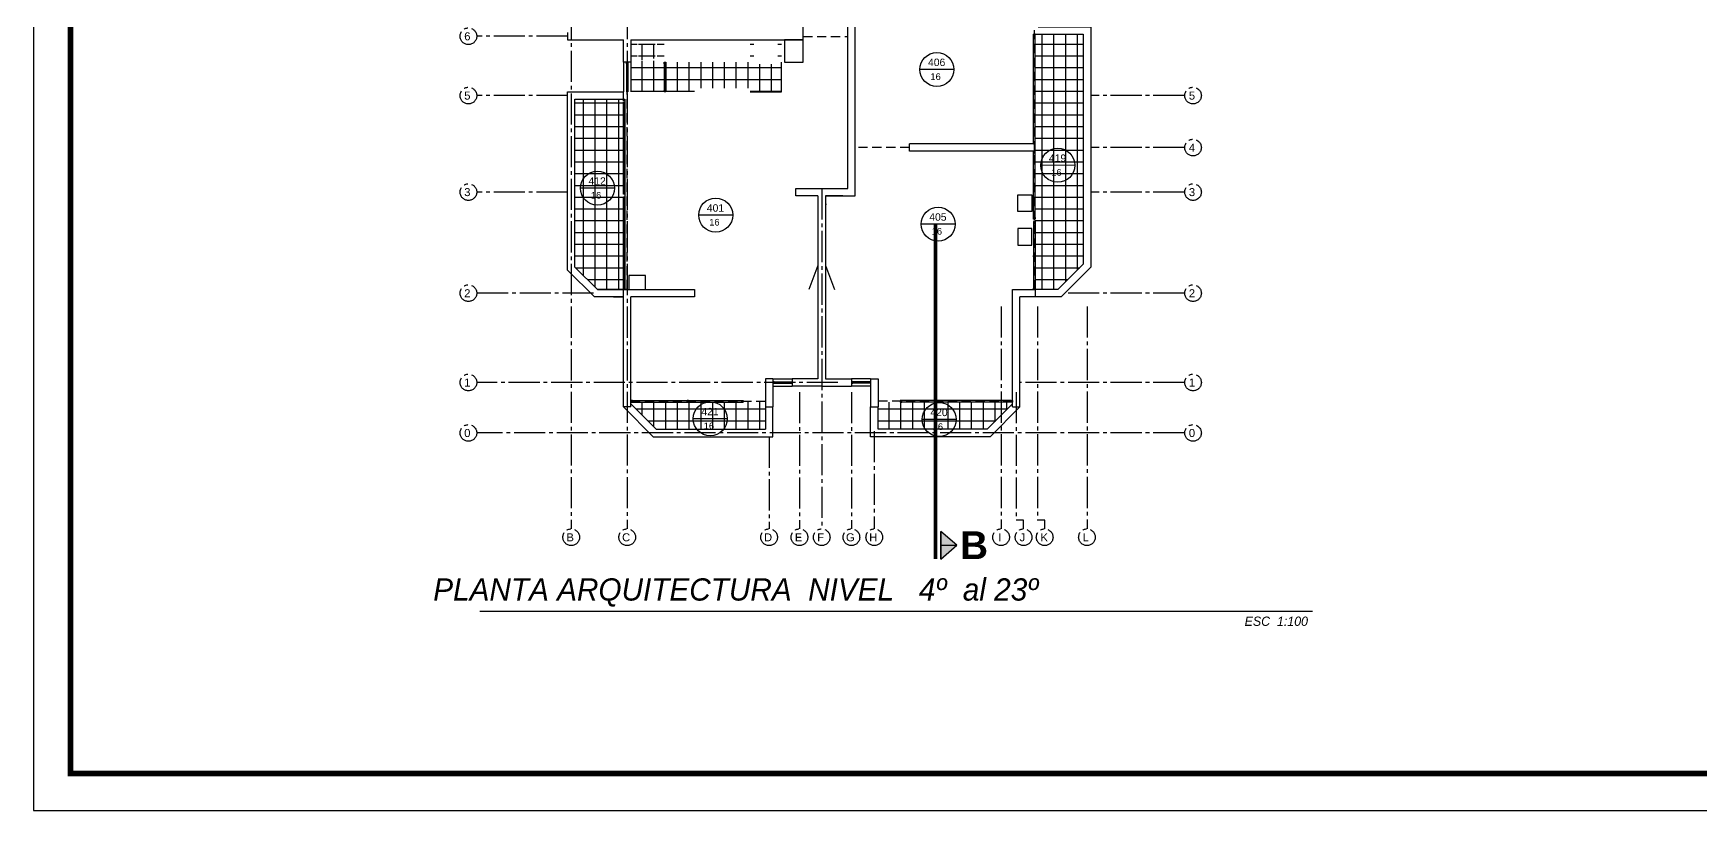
# Model space of a CAD drawing. Header units: millimetres. Extents: x 1217 to 2428, y 234 to 644.
# Drawn here: x 2338.46 to 2383.46, y 512.44 to 533.41 of the extents above; entities that cross this region are included whole.
import ezdxf

# ---------------------------------------------------------------- set-up
doc = ezdxf.new("R2010")
doc.units = ezdxf.units.MM
for name, pattern in [('ACAD_ISO04W100', [30, 24, -3, 0, -3]), ('DASHDOTX2', [0.84, 0.4, -0.2, 0.04, -0.2]), ('DASHED2', [0.375, 0.25, -0.125])]:
    doc.linetypes.add(name, pattern=pattern)
doc.layers.get('0').update_dxf_attribs({"lineweight": 5})
for name, color, linetype in [('0.1', 251, 'Continuous'), ('0.2', 2, 'Continuous'), ('CORTES', 30, 'Continuous'), ('EJES', 8, 'Continuous'), ('MUROS', 7, 'Continuous'), ('POLIGONO SUPERFICIES', 4, 'Continuous')]:
    doc.layers.add(name, color=color, linetype=linetype)
doc.layers.add('LOSAS_ETIQUETAS', color=7, linetype='Continuous', lineweight=25)
doc.styles.get("Standard").update_dxf_attribs({"font": 'arial.ttf'})
pattern_1 = [(90, (807.40966, -286.0244), (-0.31749764, 2e-16), []), (180, (807.40966, -286.0244), (-2e-16, -0.31749764), [])]

msp = doc.modelspace()

# ---------------------------------------------------------------- hatches: boundary and pattern name
at = {"layer": '0.1'}
h = msp.add_hatch(dxfattribs=at)
h.set_pattern_fill('NET', color=256, scale=0.099999, angle=-270, style=0)
h.set_pattern_definition(pattern_1)
edge = h.paths.add_edge_path()
edge.add_line((2365.498, 526.501), (2366.115, 526.501))
edge.add_line((2366.115, 526.501), (2366.798, 527.184))
edge.add_line((2366.798, 527.184), (2366.798, 533.389))
edge.add_line((2366.798, 533.389), (2365.498, 533.389))
edge.add_line((2365.498, 533.389), (2365.498, 526.501))
h = msp.add_hatch(dxfattribs=at)
h.set_pattern_fill('NET', color=256, scale=0.099999, angle=-270, style=0)
h.set_pattern_definition(pattern_1)
h.paths.add_polyline_path([(2358.657, 531.831), (2357.808, 531.831), (2357.808, 531.931), (2356.308, 531.931), (2356.308, 531.831), (2355.528, 531.831), (2355.528, 532.591), (2355.528, 532.631), (2355.788, 532.631), (2357.738, 532.631), (2357.808, 532.631), (2357.808, 533.231), (2357.979, 533.231), (2357.979, 533.181), (2357.918, 533.181, 0.414214), (2357.904, 533.168), (2357.904, 532.594, 0.414214), (2357.918, 532.581), (2358.541, 532.581, 0.414214), (2358.554, 532.594), (2358.554, 533.168, 0.414214), (2358.541, 533.181), (2358.479, 533.181), (2358.479, 533.231), (2358.657, 533.231), (2358.657, 532.631)])
h.paths.add_polyline_path([(2355.488, 531.871), (2355.488, 531.831), (2354.588, 531.831), (2354.588, 532.631), (2354.588, 532.631), (2354.588, 533.231), (2355.488, 533.231), (2355.488, 532.631), (2355.488, 532.591), (2355.488, 531.871)])
h.paths.add_polyline_path([(2355.194, 532.666, 0.414214), (2355.293, 532.765), (2355.293, 533.206, 0.414214), (2355.268, 533.231), (2354.782, 533.231, 0.414214), (2354.758, 533.206), (2354.758, 532.765, 0.414214), (2354.857, 532.666)], flags=16)
h.paths.add_polyline_path([(2355.243, 532.806), (2355.243, 533.123), (2354.798, 533.123), (2354.798, 532.806, 0.414214), (2354.905, 532.699), (2355.136, 532.699, 0.41421)], flags=0)
h.paths.add_polyline_path([(2355.089, 532.76, 1), (2355.059, 532.76, 1)], flags=0)
h.paths.add_polyline_path([(2354.991, 532.76, 1), (2354.962, 532.76, 1)], flags=0)
h.paths.add_polyline_path([(2355.188, 532.76, 1), (2355.159, 532.76, 1)], flags=0)
h.paths.add_polyline_path([(2354.892, 532.76, 1), (2354.862, 532.76, 1)], flags=0)
h = msp.add_hatch(dxfattribs=at)
h.set_pattern_fill('NET', color=256, scale=0.099999, angle=-270, style=0)
h.set_pattern_definition(pattern_1)
h.paths.add_polyline_path([(2353.078, 527.101), (2353.687, 526.501), (2353.761, 526.501), (2354.388, 526.501), (2354.388, 531.631), (2353.078, 531.631)])
h = msp.add_hatch(dxfattribs=at)
h.set_pattern_fill('NET', color=256, scale=0.099999, angle=-270, style=0)
h.set_pattern_definition(pattern_1)
h.paths.add_polyline_path([(2358.218, 522.729), (2355.273, 522.729), (2354.588, 523.414), (2354.588, 523.464), (2354.628, 523.464), (2357.619, 523.464), (2358.218, 523.464)])
h = msp.add_hatch(dxfattribs=at)
h.set_pattern_fill('NET', color=256, scale=0.099999, angle=-270, style=0)
h.set_pattern_definition(pattern_1)
h.paths.add_polyline_path([(2361.259, 522.729), (2364.204, 522.729), (2364.888, 523.414), (2364.888, 523.464), (2364.848, 523.464), (2361.858, 523.464), (2361.259, 523.464)])
at = {"layer": 'CORTES', "ltscale": 3}
h = msp.add_hatch(color=256, dxfattribs=at)
h.dxf.hatch_style = 1
h.paths.add_polyline_path([(2363.387, 519.6), (2362.957, 519.971), (2362.957, 519.6)])
h.paths.add_polyline_path([(2363.387, 519.6), (2362.957, 519.6), (2362.957, 519.228)])

# ---------------------------------------------------------------- linework, layer by layer
at = {"layer": '0.1', "linetype": 'Continuous'}
for p, q in [((2359.862, 528.796, 0), (2359.856, 528.791, 0)), ((2359.858, 528.804, 0), (2359.866, 528.796, 0))]:
    msp.add_line(p, q, dxfattribs=at)
at = {"layer": '0.1', "ltscale": 3, "elevation": 0}
msp.add_lwpolyline([(2338.461, 512.441), (2428.461, 512.441), (2428.461, 564.441), (2338.461, 564.441)], close=True, dxfattribs=at)
at = {"layer": '0.1', "ltscale": 3, "const_width": 0.15, "elevation": 0}
msp.add_lwpolyline([(2339.461, 513.441), (2427.461, 513.441), (2427.461, 563.441), (2339.461, 563.441)], close=True, dxfattribs=at)
at = {"layer": '0.1', "elevation": 0}
for points in [[(2365.458, 530.428), (2365.458, 533.389)], [(2365.498, 530.428), (2365.498, 533.389)], [(2358.737, 533.231), (2358.737, 532.631), (2359.237, 532.631), (2359.237, 533.231), (2358.737, 533.231)], [(2354.468, 532.591), (2354.468, 531.831)], [(2354.508, 532.591), (2354.508, 531.831)], [(2355.488, 532.591), (2355.488, 531.831)], [(2355.528, 532.591), (2355.528, 531.831)], [(2357.808, 531.831), (2358.657, 531.831), (2358.657, 532.631)], [(2353.078, 527.101), (2353.078, 531.631), (2354.428, 531.631), (2354.428, 526.501)], [(2354.388, 529.111), (2354.388, 531.561)], [(2354.428, 529.111), (2354.428, 531.561)], [(2365.458, 528.4), (2365.458, 530.228)], [(2365.498, 528.4), (2365.498, 530.228)], [(2354.388, 526.501), (2354.388, 529.001)], [(2354.428, 526.501), (2354.428, 529.001)], [(2365.458, 528.33), (2365.458, 526.501)], [(2365.498, 528.33), (2365.498, 526.501)], [(2354.468, 526.501), (2353.761, 526.501), (2353.687, 526.501)], [(2358.418, 524.011), (2358.937, 524.011)], [(2358.418, 523.971), (2358.937, 523.971)], [(2361.058, 524.011), (2360.539, 524.011)], [(2361.058, 523.971), (2360.539, 523.971)], [(2354.628, 523.504), (2357.619, 523.504)], [(2354.628, 523.504), (2357.619, 523.504)], [(2354.628, 523.464), (2357.619, 523.464)], [(2354.628, 523.464), (2357.619, 523.464)], [(2364.848, 523.504), (2361.858, 523.504)], [(2364.848, 523.504), (2361.858, 523.504)], [(2364.848, 523.464), (2361.858, 523.464)], [(2364.848, 523.464), (2361.858, 523.464)]]:
    msp.add_lwpolyline(points, dxfattribs=at)
for points in [[(2365.408, 528.607), (2365.028, 528.607), (2365.028, 529.057), (2365.408, 529.057)], [(2365.408, 528.149), (2365.028, 528.149), (2365.028, 527.699), (2365.408, 527.699)], [(2354.987, 526.501), (2354.987, 526.881), (2354.537, 526.881), (2354.537, 526.501)]]:
    msp.add_lwpolyline(points, close=True, dxfattribs=at)
at = {"layer": '0.1', "linetype": 'ByBlock', "elevation": 0}
for points in [[(2359.638, 527.15), (2359.389, 526.501)], [(2359.838, 527.15), (2360.088, 526.501)]]:
    msp.add_lwpolyline(points, dxfattribs=at)
at = {"layer": '0.1', "ltscale": 3, "elevation": 0}
msp.add_lwpolyline([(2350.51, 517.826), (2372.987, 517.826)], dxfattribs=at)
at = {"layer": '0.2'}
for p, q in [((2353.078, 527.101, 0), (2353.078, 531.631, 0)), ((2353.078, 531.631, 0), (2354.388, 531.631, 0)), ((2353.687, 526.501, 0), (2354.388, 526.501, 0)), ((2353.687, 526.501, 0), (2354.388, 526.501, 0)), ((2354.388, 526.301, 0), (2353.605, 526.301, 0)), ((2355.273, 522.729, 0), (2354.588, 523.414, 0)), ((2364.204, 522.729, 0), (2364.888, 523.414, 0)), ((2355.19, 522.529, 0), (2354.388, 523.331, 0)), ((2364.286, 522.529, 0), (2365.088, 523.331, 0))]:
    msp.add_line(p, q, dxfattribs=at)
at = {"layer": '0.2', "elevation": 0}
for points in [[(2365.498, 533.389), (2365.458, 533.389), (2365.458, 533.349), (2365.498, 533.349), (2365.498, 533.389)], [(2365.578, 533.589), (2366.998, 533.589), (2366.998, 527.101), (2366.198, 526.301), (2365.498, 526.301)], [(2365.498, 533.389), (2366.798, 533.389)], [(2366.798, 533.389), (2366.798, 527.184)], [(2354.388, 532.631), (2354.388, 531.831)], [(2354.468, 532.631), (2354.508, 532.631), (2354.508, 532.591), (2354.468, 532.591), (2354.468, 532.631)], [(2354.588, 532.631), (2354.588, 531.831)], [(2355.488, 532.631), (2355.528, 532.631), (2355.528, 532.591), (2355.488, 532.591), (2355.488, 532.631)], [(2365.498, 531.929), (2365.458, 531.929), (2365.458, 531.889), (2365.498, 531.889), (2365.498, 531.929)], [(2354.388, 526.301), (2353.605, 526.301), (2352.878, 527.018), (2352.878, 531.831), (2354.388, 531.831)], [(2354.388, 531.631), (2354.428, 531.631), (2354.428, 531.591), (2354.388, 531.591), (2354.388, 531.631)], [(2354.468, 531.831), (2354.508, 531.831), (2354.508, 531.871), (2354.468, 531.871), (2354.468, 531.831)], [(2355.488, 531.871), (2355.528, 531.871), (2355.528, 531.831), (2355.488, 531.831), (2355.488, 531.871)], [(2354.388, 530.311), (2354.428, 530.311), (2354.428, 530.271), (2354.388, 530.271), (2354.388, 530.311)], [(2365.498, 530.468), (2365.458, 530.468), (2365.458, 530.428), (2365.498, 530.428), (2365.498, 530.468)], [(2365.498, 530.228), (2365.458, 530.228), (2365.458, 530.188), (2365.498, 530.188), (2365.498, 530.228)], [(2365.498, 529.277), (2365.458, 529.277), (2365.458, 529.317), (2365.498, 529.317), (2365.498, 529.277)], [(2354.388, 529.111), (2354.428, 529.111), (2354.428, 529.071), (2354.388, 529.071), (2354.388, 529.111)], [(2354.388, 529.001), (2354.428, 529.001), (2354.428, 528.961), (2354.388, 528.961), (2354.388, 529.001)], [(2365.498, 528.4), (2365.458, 528.4), (2365.458, 528.44), (2365.498, 528.44), (2365.498, 528.4)], [(2365.498, 528.33), (2365.458, 528.33), (2365.458, 528.29), (2365.498, 528.29), (2365.498, 528.33)], [(2354.388, 527.776), (2354.428, 527.776), (2354.428, 527.736), (2354.388, 527.736), (2354.388, 527.776)], [(2365.498, 527.378), (2365.458, 527.378), (2365.458, 527.418), (2365.498, 527.418), (2365.498, 527.378)], [(2353.687, 526.501), (2353.078, 527.101)], [(2366.115, 526.501), (2366.798, 527.184)], [(2354.191, 526.501), (2354.388, 526.501)], [(2354.388, 526.541), (2354.428, 526.541), (2354.428, 526.501), (2354.388, 526.501), (2354.388, 526.541)], [(2365.496, 526.5), (2365.456, 526.5), (2365.456, 526.54), (2365.496, 526.54), (2365.496, 526.5)], [(2365.497, 526.499), (2365.457, 526.499), (2365.457, 526.539), (2365.497, 526.539), (2365.497, 526.499)], [(2366.115, 526.501), (2365.498, 526.501)], [(2354.118, 526.301), (2354.388, 526.301)], [(2358.418, 524.091), (2358.937, 524.091)], [(2358.418, 524.011), (2358.418, 523.971), (2358.458, 523.971), (2358.458, 524.011), (2358.418, 524.011)], [(2358.418, 523.891), (2358.937, 523.891)], [(2358.937, 524.011), (2358.937, 523.971), (2358.897, 523.971), (2358.897, 524.011), (2358.937, 524.011)], [(2361.054, 523.888), (2360.535, 523.888)], [(2361.058, 524.091), (2360.539, 524.091)], [(2360.539, 524.011), (2360.539, 523.971), (2360.579, 523.971), (2360.579, 524.011), (2360.539, 524.011)], [(2361.058, 524.011), (2361.058, 523.971), (2361.018, 523.971), (2361.018, 524.011), (2361.058, 524.011)], [(2354.628, 523.464), (2354.628, 523.504), (2354.588, 523.504), (2354.588, 523.464), (2354.628, 523.464)], [(2354.628, 523.464), (2354.628, 523.504), (2354.588, 523.504), (2354.588, 523.464), (2354.628, 523.464)], [(2356.144, 523.464), (2356.144, 523.504), (2356.104, 523.504), (2356.104, 523.464), (2356.144, 523.464)], [(2356.144, 523.464), (2356.144, 523.504), (2356.104, 523.504), (2356.104, 523.464), (2356.144, 523.464)], [(2357.579, 523.464), (2357.579, 523.504), (2357.619, 523.504), (2357.619, 523.464), (2357.579, 523.464)], [(2357.579, 523.464), (2357.579, 523.504), (2357.619, 523.504), (2357.619, 523.464), (2357.579, 523.464)], [(2361.898, 523.464), (2361.898, 523.504), (2361.858, 523.504), (2361.858, 523.464), (2361.898, 523.464)], [(2361.898, 523.464), (2361.898, 523.504), (2361.858, 523.504), (2361.858, 523.464), (2361.898, 523.464)], [(2363.333, 523.464), (2363.333, 523.504), (2363.373, 523.504), (2363.373, 523.464), (2363.333, 523.464)], [(2363.333, 523.464), (2363.333, 523.504), (2363.373, 523.504), (2363.373, 523.464), (2363.333, 523.464)], [(2364.848, 523.464), (2364.848, 523.504), (2364.888, 523.504), (2364.888, 523.464), (2364.848, 523.464)], [(2364.848, 523.464), (2364.848, 523.504), (2364.888, 523.504), (2364.888, 523.464), (2364.848, 523.464)], [(2358.218, 523.331), (2358.218, 522.729)], [(2358.418, 522.529), (2358.418, 523.331)], [(2361.058, 522.529), (2361.058, 523.331)], [(2361.258, 522.729), (2361.258, 523.331)], [(2355.19, 522.529), (2358.418, 522.529)], [(2355.273, 522.729), (2358.218, 522.729)], [(2364.286, 522.529), (2361.058, 522.529)], [(2364.204, 522.729), (2361.258, 522.729)]]:
    msp.add_lwpolyline(points, dxfattribs=at)
at = {"layer": 'CORTES', "color": 1, "linetype": 'DASHDOTX2', "ltscale": 1.5, "const_width": 0.1, "elevation": 0}
msp.add_lwpolyline([(2362.811, 528.262), (2362.811, 519.228), (2362.811, 519.228)], dxfattribs=at)
at = {"layer": 'CORTES', "ltscale": 3, "elevation": 0}
msp.add_lwpolyline([(2362.957, 519.228), (2362.957, 519.971), (2362.957, 519.6), (2363.387, 519.6), (2362.957, 519.971), (2362.957, 519.228), (2363.387, 519.6)], dxfattribs=at)
at = {"layer": 'EJES', "linetype": 'ACAD_ISO04W100', "ltscale": 0.035, "elevation": 0}
for points in [[(2352.978, 558.239), (2352.978, 520.04)], [(2352.978, 558.239), (2352.978, 520.04)], [(2354.488, 558.239), (2354.488, 520.04)], [(2354.488, 558.239), (2354.488, 520.04)], [(2352.878, 533.331), (2350.427, 533.331)], [(2352.878, 531.731), (2350.427, 531.731)], [(2369.526, 531.731), (2366.998, 531.731)], [(2369.526, 530.328), (2366.998, 530.328)], [(2359.738, 529.228), (2359.738, 520.04)], [(2352.878, 529.128), (2350.427, 529.128)], [(2369.526, 529.128), (2366.998, 529.128)], [(2353.578, 526.401), (2350.427, 526.401)], [(2369.526, 526.401), (2366.298, 526.401)], [(2364.581, 526.045), (2364.581, 520.04)], [(2365.558, 526.045), (2365.558, 520.276)], [(2366.9, 526.045), (2366.9, 520.04)], [(2360.178, 523.991), (2350.427, 523.991)], [(2369.526, 523.991), (2365.088, 523.991)], [(2359.138, 523.731), (2359.138, 520.04)], [(2360.539, 523.731), (2360.539, 520.04)], [(2364.99, 523.731), (2364.99, 520.276)], [(2369.526, 522.629), (2350.427, 522.629)], [(2369.526, 522.629), (2350.427, 522.629)], [(2358.319, 522.529), (2358.319, 520.04)], [(2361.158, 522.678), (2361.158, 520.04)]]:
    msp.add_lwpolyline(points, dxfattribs=at)
at = {"layer": 'EJES', "ltscale": 3, "elevation": 0}
for points in [[(2365.187, 520.04), (2365.187, 520.276), (2364.988, 520.276)], [(2365.756, 520.04), (2365.756, 520.276), (2365.557, 520.276)]]:
    msp.add_lwpolyline(points, dxfattribs=at)
at = {"layer": 'EJES', "linetype": 'ACAD_ISO04W100', "ltscale": 0.035}
for centre in [(2350.202, 533.331, 0), (2350.202, 533.331, 0), (2350.202, 531.731, 0), (2350.202, 531.731, 0), (2369.76, 531.731, 0), (2369.76, 531.731, 0), (2369.76, 530.328, 0), (2369.76, 530.328, 0), (2350.202, 529.128, 0), (2350.202, 529.128, 0), (2369.76, 529.128, 0), (2369.76, 529.128, 0), (2350.202, 526.401, 0), (2350.202, 526.401, 0), (2369.76, 526.401, 0), (2369.76, 526.401, 0), (2350.202, 523.991, 0), (2350.202, 523.991, 0), (2369.76, 523.991, 0), (2369.76, 523.991, 0), (2350.202, 522.629, 0), (2350.202, 522.629, 0), (2369.76, 522.629, 0), (2369.76, 522.629, 0), (2352.978, 519.815, 0), (2354.488, 519.815, 0), (2354.488, 519.815, 0), (2358.319, 519.815, 0), (2358.319, 519.815, 0), (2359.138, 519.815, 0), (2359.138, 519.815, 0), (2359.738, 519.815, 0), (2359.738, 519.815, 0), (2359.738, 519.815, 0), (2359.738, 519.815, 0), (2360.539, 519.815, 0), (2360.539, 519.815, 0), (2360.539, 519.815, 0), (2360.539, 519.815, 0), (2361.158, 519.815, 0), (2361.158, 519.815, 0), (2361.158, 519.815, 0), (2364.579, 519.815, 0), (2365.187, 519.815, 0), (2365.756, 519.815, 0), (2366.898, 519.815, 0)]:
    msp.add_circle(centre, 0.225, dxfattribs=at)
at = {"layer": 'LOSAS_ETIQUETAS', "color": 6, "ltscale": 3}
for p, q in [((2363.306, 532.433), (2362.388, 532.436)), ((2366.568, 529.848), (2365.65, 529.852)), ((2354.143, 529.231), (2353.225, 529.234)), ((2357.336, 528.506), (2356.418, 528.509)), ((2363.34, 528.26), (2362.422, 528.263)), ((2357.188, 523.011), (2356.271, 523.015)), ((2363.368, 522.989), (2362.45, 522.993))]:
    msp.add_line(p, q, dxfattribs=at)
at = {"layer": 'LOSAS_ETIQUETAS', "color": 3, "ltscale": 3}
for centre in [(2362.847, 532.435), (2366.109, 529.85), (2353.684, 529.233), (2356.877, 528.507), (2362.881, 528.262), (2356.73, 523.013), (2362.909, 522.991)]:
    msp.add_circle(centre, 0.459, dxfattribs=at)
at = {"layer": 'MUROS'}
for p, q in [((2360.439, 529.228, 0), (2360.439, 533.628, 0)), ((2360.639, 529.028, 0), (2360.639, 533.628, 0)), ((2354.388, 532.631, 0), (2354.388, 533.231, 0)), ((2354.588, 533.231, 0), (2354.588, 532.631, 0)), ((2354.588, 532.631, 0), (2354.388, 532.631, 0)), ((2359.636, 529.026, 0), (2359.037, 529.028, 0)), ((2359.638, 529.028, 0), (2359.638, 524.091, 0)), ((2359.838, 529.028, 0), (2359.838, 524.091, 0)), ((2359.838, 529.028, 0), (2360.639, 529.028, 0)), ((2360.311, 529.028, 0), (2359.838, 529.028, 0)), ((2354.388, 526.501, 0), (2356.308, 526.501, 0)), ((2354.388, 523.331, 0), (2354.388, 526.501, 0)), ((2356.308, 526.501, 0), (2356.308, 526.301, 0)), ((2364.888, 523.331, 0), (2364.888, 526.501, 0)), ((2354.588, 523.331, 0), (2354.588, 526.301, 0)), ((2365.088, 523.331, 0), (2365.088, 526.301, 0))]:
    msp.add_line(p, q, dxfattribs=at)
at = {"layer": 'MUROS', "elevation": 0}
for points in [[(2354.588, 533.231), (2359.237, 533.231), (2359.237, 535.232)], [(2352.878, 533.431), (2352.878, 533.231)], [(2352.878, 533.231), (2354.388, 533.231)], [(2354.388, 531.631), (2354.388, 531.831)], [(2365.498, 530.428), (2362.108, 530.428)], [(2362.108, 530.228), (2362.108, 530.428)], [(2365.498, 530.228), (2362.108, 530.228)], [(2365.498, 530.228), (2365.498, 530.428)], [(2359.037, 529.028), (2359.037, 529.228), (2360.439, 529.228)], [(2356.308, 526.301), (2354.588, 526.301)], [(2364.885, 526.499), (2364.885, 526.499), (2365.497, 526.499), (2365.497, 526.299), (2365.087, 526.299)], [(2358.218, 524.091), (2358.218, 523.331)], [(2358.418, 524.091), (2358.218, 524.091)], [(2358.418, 524.091), (2358.418, 523.331)], [(2359.638, 524.091), (2358.937, 524.091)], [(2358.937, 524.091), (2358.937, 523.891)], [(2359.738, 523.891), (2358.937, 523.891)], [(2359.738, 523.891), (2360.539, 523.891)], [(2359.838, 524.091), (2360.539, 524.091)], [(2360.539, 524.091), (2360.539, 523.891)], [(2361.058, 524.091), (2361.058, 523.331)], [(2361.058, 524.091), (2361.258, 524.091)], [(2361.258, 524.091), (2361.258, 523.331)], [(2354.588, 523.331), (2354.388, 523.331)], [(2358.218, 523.331), (2358.418, 523.331)], [(2361.058, 523.331), (2361.258, 523.331)], [(2364.888, 523.331), (2365.088, 523.331)]]:
    msp.add_lwpolyline(points, dxfattribs=at)
at = {"layer": 'POLIGONO SUPERFICIES', "color": 3, "linetype": 'DASHED2'}
for p, q in [((2365.48, 526.499), (2365.48, 535.207)), ((2359.237, 533.326), (2360.443, 533.326)), ((2354.487, 526.507), (2354.487, 532.625)), ((2362.103, 530.332), (2360.633, 530.332)), ((2354.591, 523.484), (2358.215, 523.484)), ((2364.89, 523.486), (2361.267, 523.486))]:
    msp.add_line(p, q, dxfattribs=at)

# ---------------------------------------------------------------- texts
at = {"attachment_point": 5}
for s, insert, char_height, width in [('{\\fCentury Gothic|b0|i1|c0|p34; PLANTA ARQUITECTURA  NIVEL   4º  al 23º }', (2357.305, 518.325, 0), 0.6, 22.53603), ('{\\fCentury Gothic|b0|i1|c0|p34;ESC  1:100}', (2372.008, 517.549, 0), 0.25, 16.09483)]:
    msp.add_mtext(s, dxfattribs=dict(at, insert=insert, char_height=char_height, width=width))
at = {"layer": 'CORTES', "insert": (2363.849, 519.601, 0), "char_height": 0.74999, "width": 2.96587, "attachment_point": 5}
msp.add_mtext('{\\fArial|b1|i0|c0|p34;B}', dxfattribs=at)
at = {"layer": 'EJES', "char_height": 0.216, "width": 0.34437, "attachment_point": 5}
for s, insert in [('6', (2350.174, 533.329, 0)), ('5', (2350.174, 531.729, 0)), ('5', (2369.732, 531.729, 0)), ('4', (2369.732, 530.327, 0)), ('3', (2350.174, 529.126, 0)), ('3', (2369.732, 529.126, 0)), ('2', (2350.174, 526.399, 0)), ('2', (2369.732, 526.399, 0)), ('1', (2350.174, 523.99, 0)), ('1', (2350.174, 523.99, 0)), ('1', (2369.732, 523.99, 0)), ('1', (2369.732, 523.99, 0)), ('0', (2350.174, 522.627, 0)), ('0', (2350.174, 522.627, 0)), ('0', (2369.732, 522.627, 0)), ('0', (2369.732, 522.627, 0)), ('B', (2352.95, 519.813, 0)), ('B', (2352.95, 519.813, 0)), ('C', (2354.46, 519.813, 0)), ('C', (2354.46, 519.813, 0)), ('D', (2358.291, 519.813, 0)), ('E', (2359.11, 519.813, 0)), ('F', (2359.11, 519.813, 0)), ('F', (2359.71, 519.813, 0)), ('G', (2360.511, 519.813, 0)), ('H', (2361.13, 519.813, 0)), ('I', (2364.546, 519.813, 0)), ('J', (2365.154, 519.813, 0)), ('K', (2365.745, 519.813, 0)), ('L', (2366.865, 519.813, 0))]:
    msp.add_mtext(s, dxfattribs=dict(at, insert=insert))
at = {"layer": 'LOSAS_ETIQUETAS', "lineweight": 13}
for s, p in [('406', (2362.608, 532.528)), ('419', (2365.87, 529.943)), ('412', (2353.445, 529.326)), ('401', (2356.638, 528.6)), ('405', (2362.642, 528.355)), ('421', (2356.491, 523.106)), ('420', (2362.67, 523.084))]:
    msp.add_text(s, height=0.2, dxfattribs=at).set_placement(p)
at = {"layer": 'LOSAS_ETIQUETAS', "ltscale": 3}
for p in [(2362.672, 532.153), (2365.934, 529.568), (2353.509, 528.951), (2356.702, 528.225), (2362.706, 527.98), (2356.555, 522.731), (2362.734, 522.709)]:
    msp.add_text('16', height=0.18, dxfattribs=at).set_placement(p)

doc.saveas('drawing.dxf')
